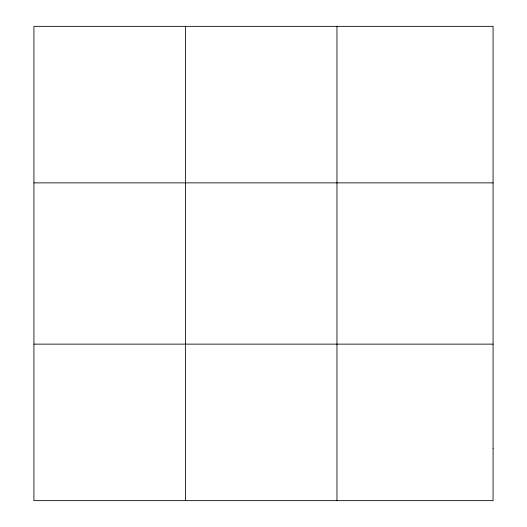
<?xml version="1.0" encoding="UTF-8"?>
<svg xmlns="http://www.w3.org/2000/svg" width="527" height="527" viewBox="0 0 527 527"><rect width="100%" height="100%" fill="white"/><g stroke="black" fill="none" stroke-linecap="round" stroke-linejoin="round"><path stroke-width="0.79" d="M185.445 500.65L185.445 26.35M336.964 500.65L336.964 26.35M33.919 182.869L493.081 182.869M33.919 344.131L493.081 344.131M493.081 448.477L493.081 500.65L33.919 500.65L33.919 26.35L493.081 26.35L493.081 448.477"/></g></svg>
